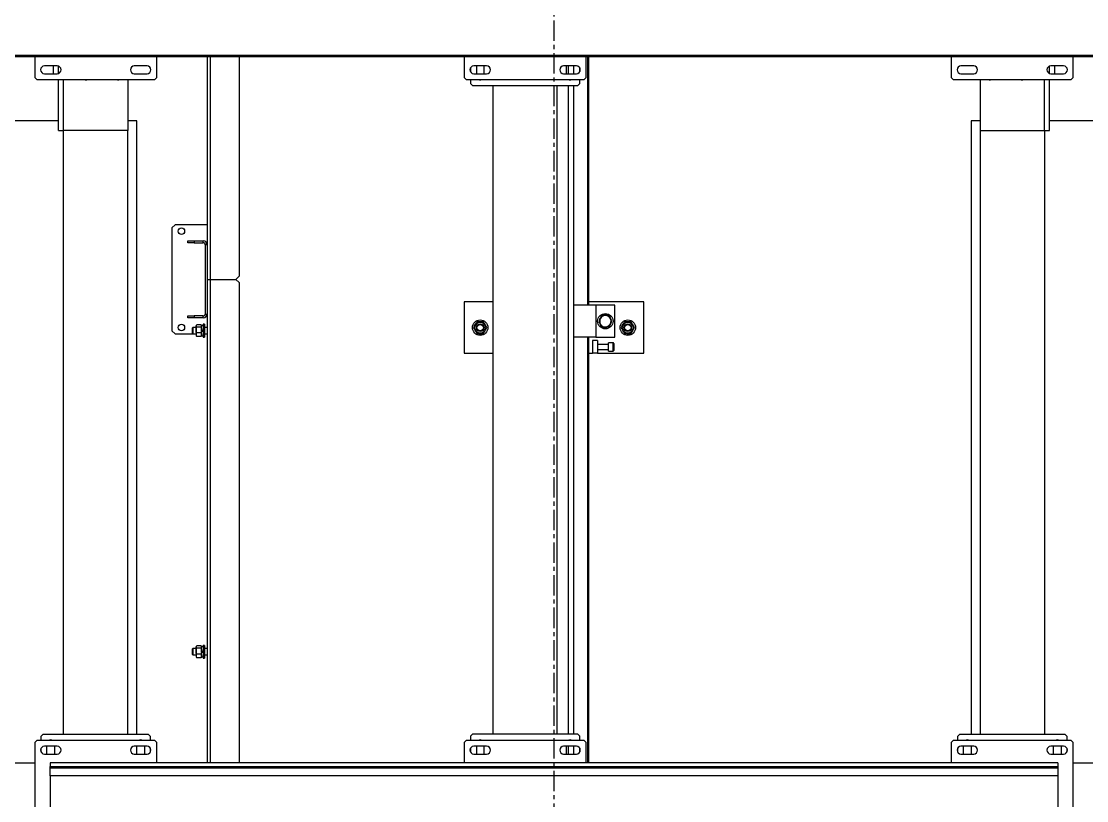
# Model space of a CAD drawing. Header units: millimetres. Extents: x 6622 to 532820, y 3370 to 359312.
# Drawn here: x 458470 to 460130, y 300081 to 301295 of the extents above; entities that cross this region are included whole.
import ezdxf

# ---------------------------------------------------------------- set-up
doc = ezdxf.new("R2010")
doc.units = ezdxf.units.MM
doc.linetypes.add('CENTER', pattern=[50.8, 31.75, -6.35, 6.35, -6.35])

# ---------------------------------------------------------------- blocks, each defined once
blk = doc.blocks.new('A$C6F3A12F4')
at = {"color": 2, "linetype": 'Continuous', "lineweight": 25}
for p, q in [((13485.2, 3700), (13485.2, 2622.1)), ((14485.2, 2659), (14485.2, 3700)), ((13383.1, 225), (13383.1, 3475)), ((13385.7, 3475), (13385.7, 225)), ((13417.7, 2659), (13385.7, 2659)), ((13420.7, 2656), (13417.7, 2659)), ((13420.7, 2472), (13420.7, 2656)), ((14453.2, 2659), (14450.2, 2656)), ((14450.2, 2656), (14450.2, 2472)), ((14617.2, 2659), (14453.2, 2659)), ((13399.7, 2644), (13399.7, 2624)), ((13411.7, 2624), (13411.7, 2644)), ((14443.2, 2649.1), (14440.2, 2646.1)), ((14440.2, 2482.1), (14440.2, 2646.1)), ((14443.2, 2649.1), (14450.2, 2649.1)), ((14459.2, 2644), (14459.2, 2624)), ((14459.2, 2640.1), (14471.2, 2640.1)), ((14462, 2649.1), (14468.4, 2649.1)), ((14471.2, 2624), (14471.2, 2644)), ((13399.7, 2630.1), (13411.7, 2630.1)), ((14471.2, 2628.1), (14459.2, 2628.1)), ((14485.2, 2635), (14490.6, 2635)), ((14485.2, 2635), (14485.2, 1065)), ((14490.6, 1065), (14490.6, 2635)), ((14490.6, 2635), (14493.2, 2635)), ((14493.2, 2635), (14493.2, 1065)), ((14493.2, 2635), (14505.2, 2635)), ((14505.2, 2635), (14505.2, 1065)), ((14505.2, 2635), (14582.6, 2635)), ((13411.4, 2622.1), (13400, 2622.1)), ((13500.2, 2622.1), (13420.7, 2622.1)), ((13500.2, 2614.1), (13420.7, 2614.1)), ((13500.2, 2614.1), (13500.2, 2622.1)), ((13500.2, 2514.1), (13500.2, 2614.1)), ((13500.2, 2614.1), (14440.2, 2614.1)), ((13420.7, 2514.1), (13500.2, 2514.1)), ((13485.2, 2514.1), (13485.2, 2500)), ((13500.2, 2514.1), (14440.2, 2514.1)), ((13399.7, 2504), (13399.7, 2484)), ((13411.7, 2484), (13411.7, 2504)), ((13485.2, 2500), (14440.2, 2500)), ((14459.2, 2504), (14459.2, 2484)), ((14459.2, 2500.1), (14471.2, 2500.1)), ((14459.2, 2500), (14471.2, 2500)), ((14471.2, 2484), (14471.2, 2504)), ((14440.2, 2482.1), (14443.2, 2479.1)), ((14450.2, 2479.1), (14443.2, 2479.1)), ((14471.2, 2488.1), (14459.2, 2488.1)), ((14468.7, 2479.1), (14461.7, 2479.1)), ((13385.7, 2469), (13417.7, 2469)), ((13417.7, 2469), (13420.7, 2472)), ((14450.2, 2472), (14453.2, 2469)), ((14453.2, 2469), (14485.2, 2469)), ((13767.2, 1990), (13767.2, 1904)), ((13847.2, 1990), (13767.2, 1990)), ((13847.2, 1918), (13847.2, 1990)), ((13816.8, 1965), (13816.2, 1965)), ((13816.6, 1963.2), (13816.2, 1963.2)), ((13816.3, 1962.2), (13816.6, 1963.2)), ((13822.2, 1945), (13772.2, 1945)), ((13772.2, 1945), (13772.2, 1915)), ((13822.2, 1915), (13822.2, 1945)), ((13831.7, 1943), (13842.7, 1943)), ((13792.2, 1937.3), (13788, 1934.4)), ((13796.4, 1940.2), (13792.2, 1937.3)), ((13801, 1938), (13796.4, 1940.2)), ((13805.6, 1935.8), (13801, 1938)), ((13806.7, 1930), (13806.1, 1930)), ((13806.6, 1928.2), (13806.2, 1928.2)), ((13806.4, 1927.4), (13806.6, 1928.2)), ((13830.7, 1942), (13830.7, 1935)), ((13843.7, 1942), (13830.7, 1942)), ((13843.7, 1935), (13830.7, 1935)), ((13833.2, 1935), (13833.2, 1918)), ((13841.2, 1918), (13841.2, 1935)), ((13843.7, 1935), (13843.7, 1942)), ((13772.2, 1915), (13822.2, 1915)), ((13772.2, 1915), (13772.2, 1880.2)), ((13788.8, 1924.2), (13793.4, 1922)), ((13793.4, 1922), (13798, 1919.8)), ((13798, 1919.8), (13802.2, 1922.7)), ((13802.2, 1922.7), (13806.4, 1925.6)), ((13822.2, 1915), (13822.2, 1880.2)), ((13827.2, 1918), (13847.2, 1918)), ((13827.2, 1918), (13827.2, 1910)), ((13827.2, 1910), (13847.2, 1910)), ((13847.2, 1918), (13847.2, 1910)), ((13847.2, 1904), (13847.2, 1910)), ((13385.7, 1904), (13772.2, 1904)), ((13772.2, 1902.7), (13385.7, 1902.7)), ((13417.7, 1900), (13385.7, 1900)), ((13420.7, 1897), (13417.7, 1900)), ((13420.7, 1713), (13420.7, 1897)), ((13822.2, 1904), (14485.2, 1904)), ((14485.2, 1902.7), (13822.2, 1902.7)), ((14453.2, 1900), (14450.2, 1897)), ((14450.2, 1897), (14450.2, 1713)), ((14485.2, 1900), (14453.2, 1900)), ((13399.7, 1885), (13399.7, 1865)), ((13411.7, 1881), (13399.7, 1881)), ((13399.7, 1880.2), (13411.7, 1880.2)), ((13409, 1890), (13402.4, 1890)), ((13411.7, 1865), (13411.7, 1885)), ((13427.2, 1890), (13420.7, 1890)), ((13430.2, 1887), (13427.2, 1890)), ((13430.2, 1723), (13430.2, 1887)), ((13430.2, 1880.2), (14440.2, 1880.2)), ((14443.2, 1890), (14440.2, 1887)), ((14440.2, 1887), (14440.2, 1723)), ((14450.2, 1890), (14443.2, 1890)), ((14459.2, 1885), (14459.2, 1865)), ((14471.2, 1881), (14459.2, 1881)), ((14459.2, 1880.2), (14471.2, 1880.2)), ((14468.5, 1890), (14461.9, 1890)), ((14471.2, 1865), (14471.2, 1885)), ((13411.7, 1872.8), (13399.7, 1872.8)), ((13399.7, 1869), (13411.7, 1869)), ((13420.8, 1872.8), (13420.7, 1872.8)), ((14440.2, 1872.8), (13430.2, 1872.8)), ((14450.2, 1872.8), (14449.6, 1872.8)), ((14471.2, 1872.8), (14459.2, 1872.8)), ((14459.2, 1869), (14471.2, 1869)), ((14440.2, 1855), (13430.2, 1855)), ((13399.7, 1745), (13399.7, 1725)), ((13411.7, 1725), (13411.7, 1745)), ((14440.2, 1755), (13430.2, 1755)), ((13767.2, 1755), (13767.2, 1710)), ((13847.2, 1710), (13847.2, 1755)), ((14459.2, 1745), (14459.2, 1725)), ((14471.2, 1725), (14471.2, 1745)), ((13411.7, 1741), (13399.7, 1741)), ((13399.7, 1729), (13411.7, 1729)), ((13816.8, 1735), (13816.2, 1735)), ((13816.6, 1733.2), (13816.2, 1733.2)), ((13816.3, 1732.2), (13816.6, 1733.2)), ((14471.2, 1741), (14459.2, 1741)), ((14459.2, 1729), (14471.2, 1729)), ((13385.7, 1710), (13417.7, 1710)), ((13402.4, 1720), (13409, 1720)), ((13417.7, 1710), (13420.7, 1713)), ((13420.7, 1720), (13427.2, 1720)), ((13427.2, 1720), (13430.2, 1723)), ((13767.2, 1710), (13847.2, 1710)), ((14440.2, 1723), (14443.2, 1720)), ((14443.2, 1720), (14450.2, 1720)), ((14450.2, 1713), (14453.2, 1710)), ((14453.2, 1710), (14485.2, 1710)), ((14461.9, 1720), (14468.5, 1720)), ((13385.7, 1359.5), (13727, 1359.5)), ((13732, 1354.5), (13727, 1359.5)), ((13737, 1359.5), (13732, 1354.5)), ((13732, 1314.5), (13732, 1354.5)), ((13737, 1359.5), (14485.2, 1359.5)), ((13385.7, 1314.5), (14485.2, 1314.5)), ((13732, 1309.5), (13732, 1314.5)), ((13385.7, 1309.5), (13678, 1309.5)), ((13647, 1309.5), (13647, 1259.5)), ((13675, 1303.5), (13672, 1303.5)), ((13672, 1289.5), (13672, 1303.5)), ((13675, 1289.5), (13675, 1303.5)), ((13678, 1309.5), (13678, 1306.5)), ((13678, 1309.5), (13786, 1309.5)), ((13678, 1306.5), (13786, 1306.5)), ((13786, 1309.5), (14485.2, 1309.5)), ((13786, 1306.5), (13786, 1309.5)), ((13792, 1303.5), (13789, 1303.5)), ((13789, 1303.5), (13789, 1289.5)), ((13792, 1303.5), (13792, 1289.5)), ((13802, 1305.5), (13802, 1303.5)), ((13802, 1305.5), (13822, 1305.5)), ((13802, 1303.5), (13822, 1303.5)), ((13802.8, 1300), (13802.8, 1293.4)), ((13804.4, 1300.9), (13803.3, 1300.3)), ((13803.9, 1303.5), (13803.9, 1300.9)), ((13812, 1300.9), (13803.9, 1300.9)), ((13806.4, 1300), (13806.4, 1293.4)), ((13807, 1309.5), (13807, 1305.5)), ((13812, 1300.9), (13813.5, 1300.9)), ((13820, 1300.9), (13813.5, 1300.9)), ((13815.5, 1300), (13815.5, 1293.4)), ((13817, 1305.5), (13817, 1309.5)), ((13820.7, 1300.3), (13819.6, 1300.9)), ((13820, 1300.9), (13820, 1303.5)), ((13821.2, 1300), (13821.2, 1293.4)), ((13822, 1303.5), (13822, 1305.5)), ((14302, 1305.5), (14302, 1303.5)), ((14302, 1305.5), (14322, 1305.5)), ((14302, 1303.5), (14322, 1303.5)), ((14302.8, 1300), (14302.8, 1293.4)), ((14304.4, 1300.9), (14303.3, 1300.3)), ((14303.9, 1303.5), (14303.9, 1300.9)), ((14312, 1300.9), (14303.9, 1300.9)), ((14306.4, 1300), (14306.4, 1293.4)), ((14307, 1309.5), (14307, 1305.5)), ((14312, 1300.9), (14313.5, 1300.9)), ((14320, 1300.9), (14313.5, 1300.9)), ((14315.5, 1300), (14315.5, 1293.4)), ((14317, 1305.5), (14317, 1309.5)), ((14320.7, 1300.3), (14319.6, 1300.9)), ((14320, 1300.9), (14320, 1303.5)), ((14321.2, 1300), (14321.2, 1293.4)), ((14322, 1303.5), (14322, 1305.5)), ((13672, 1289.5), (13675, 1289.5)), ((13672, 1279.5), (13672, 1289.5)), ((13675, 1279.5), (13672, 1279.5)), ((13675, 1289.5), (13675, 1279.5)), ((13789, 1289.5), (13792, 1289.5)), ((13789, 1279.5), (13789, 1289.5)), ((13792, 1279.5), (13789, 1279.5)), ((13792, 1289.5), (13792, 1279.5)), ((13803.3, 1293.1), (13804.4, 1292.5)), ((13814.9, 1292.5), (13804.4, 1292.5)), ((13807, 1292.5), (13807, 1287)), ((13807, 1287), (13807.5, 1286.5)), ((13807, 1287), (13817, 1287)), ((13816.5, 1286.5), (13807.5, 1286.5)), ((13814.9, 1292.5), (13819.6, 1292.5)), ((13816.5, 1286.5), (13817, 1287)), ((13817, 1287), (13817, 1292.5)), ((13817, 1259.5), (13817, 1287)), ((13819.6, 1292.5), (13820.7, 1293.1)), ((14303.3, 1293.1), (14304.4, 1292.5)), ((14314.9, 1292.5), (14304.4, 1292.5)), ((14307, 1292.5), (14307, 1287)), ((14307, 1287), (14307.5, 1286.5)), ((14307, 1287), (14317, 1287)), ((14316.5, 1286.5), (14307.5, 1286.5)), ((14314.9, 1292.5), (14319.6, 1292.5)), ((14316.5, 1286.5), (14317, 1287)), ((14317, 1287), (14317, 1292.5)), ((14319.6, 1292.5), (14320.7, 1293.1)), ((13647, 1259.5), (13652, 1254.5)), ((13652, 1254.5), (13812, 1254.5)), ((13812, 1254.5), (13817, 1259.5)), ((13417.7, 1231), (13385.7, 1231)), ((13420.7, 1228), (13417.7, 1231)), ((14453.2, 1231), (14450.2, 1228)), ((14485.2, 1231), (14453.2, 1231)), ((13399.7, 1216), (13399.7, 1196)), ((13411.7, 1196), (13411.7, 1216)), ((13420.7, 1044), (13420.7, 1228)), ((14443.2, 1220.9), (14440.2, 1217.9)), ((14440.2, 1053.9), (14440.2, 1217.9)), ((14443.2, 1220.9), (14450.2, 1220.9)), ((14450.2, 1228), (14450.2, 1044)), ((14459.2, 1216), (14459.2, 1196)), ((14459.2, 1211.9), (14471.2, 1211.9)), ((14461.7, 1220.9), (14468.7, 1220.9)), ((14471.2, 1196), (14471.2, 1216)), ((13485.2, 1200), (13485.2, 1185.9)), ((14440.2, 1200), (13485.2, 1200)), ((14471.2, 1200), (14459.2, 1200)), ((14471.2, 1199.9), (14459.2, 1199.9)), ((13420.7, 1185.9), (13500.2, 1185.9)), ((13500.2, 1185.9), (13500.2, 1085.9)), ((14440.2, 1185.9), (13500.2, 1185.9)), ((13500.2, 1085.9), (13420.7, 1085.9)), ((13500.2, 1077.9), (13500.2, 1085.9)), ((14440.2, 1085.9), (13500.2, 1085.9)), ((13399.7, 1076), (13399.7, 1056)), ((13411.7, 1069.9), (13399.7, 1069.9)), ((13411.4, 1077.9), (13400, 1077.9)), ((13411.7, 1056), (13411.7, 1076)), ((13500.2, 1077.9), (13420.7, 1077.9)), ((13485.2, 1077.9), (13485.2, 0)), ((14459.2, 1076), (14459.2, 1056)), ((14459.2, 1071.9), (14471.2, 1071.9)), ((14471.2, 1056), (14471.2, 1076)), ((14485.2, 1065), (14490.6, 1065)), ((14493.2, 1065), (14490.6, 1065)), ((14505.2, 1065), (14493.2, 1065)), ((14505.2, 1065), (14582.6, 1065)), ((14440.2, 1053.9), (14443.2, 1050.9)), ((14450.2, 1050.9), (14443.2, 1050.9)), ((14471.2, 1059.9), (14459.2, 1059.9)), ((14468.4, 1050.9), (14462, 1050.9)), ((13385.7, 1041), (13417.7, 1041)), ((13417.7, 1041), (13420.7, 1044)), ((14450.2, 1044), (14453.2, 1041)), ((14453.2, 1041), (14617.2, 1041)), ((14485.2, 0), (14485.2, 1041))]:
    blk.add_line(p, q, dxfattribs=at)
at = {"color": 2, "linetype": 'Continuous', "lineweight": 25, "flags": 128}
for points in [[(13816.8, 1965), (13816.6, 1966.9), (13816.3, 1967.9)], [(13816.8, 1735), (13816.6, 1736.9), (13816.3, 1737.9)], [(13812, 1300.9), (13811.5, 1301.8), (13811, 1302.6), (13810.5, 1303.5)], [(13812, 1303.5), (13812.5, 1302.6), (13813, 1301.8), (13813.5, 1300.9)], [(14312, 1300.9), (14311.5, 1301.8), (14311, 1302.6), (14310.5, 1303.5)], [(14312, 1303.5), (14312.5, 1302.6), (14313, 1301.8), (14313.5, 1300.9)]]:
    blk.add_lwpolyline(points, dxfattribs=at)
at = {"color": 2, "linetype": 'Continuous', "lineweight": 25}
for centre, radius in [((13807.2, 1965), 12), ((13807.2, 1965), 8.62), ((13807.2, 1965), 6), ((13807.2, 1965), 5), ((13797.2, 1930), 12), ((13807.2, 1735), 12), ((13807.2, 1735), 8.62), ((13807.2, 1735), 6), ((13807.2, 1735), 5), ((13657, 1269.5), 5), ((13807, 1269.5), 5)]:
    blk.add_circle(centre, radius, dxfattribs=at)
for centre, radius, start, end in [((13405.7, 2644), 6, 0, 180), ((14465.2, 2644), 6, 0, 180), ((13405.7, 2624), 6, 180, 0), ((14455.2, 2634.1), 6, 146.4427, 213.5573), ((14465.2, 2624), 6, 180, 0), ((13415.2, 2579.1), 6, 336.4435, 23.5565), ((13415.2, 2529.1), 6, 336.4435, 23.5565), ((13405.7, 2504), 6, 0, 180), ((14465.2, 2504), 6, 0, 180), ((14455.2, 2494.1), 6, 146.4427, 213.5573), ((13405.7, 2484), 6, 180, 0), ((14465.2, 2484), 6, 180, 0), ((13807.2, 1965), 9.55, 349.1982, 0), ((13807.2, 1965), 9.55, 221.2996, 256.7088), ((13831.7, 1942), 1, 90, 180), ((13842.7, 1942), 1, 0, 90), ((13797.2, 1930), 9.55, 165.3637, 203.9741), ((13797.2, 1930), 8.87, 124.3653, 184.3653), ((13797.2, 1930), 8.87, 184.3653, 244.3653), ((13797.2, 1930), 9.55, 104.5207, 143.3519), ((13797.2, 1930), 8.87, 64.3653, 124.3653), ((13797.2, 1930), 9.55, 42.9611, 84.8708), ((13797.2, 1930), 8.87, 4.3653, 64.3653), ((13797.2, 1930), 8.86, 304.3653, 4.3653), ((13797.2, 1930), 9.55, 0, 24.9691), ((13797.2, 1930), 9.55, 349.1982, 0), ((13797.2, 1930), 9.55, 224.4516, 265.4367), ((13797.2, 1930), 8.86, 244.3653, 304.3653), ((13797.2, 1930), 9.55, 283.449, 324.061), ((13405.7, 1885), 6, 0, 180), ((13415.2, 1875), 6, 336.4435, 23.5565), ((14455.2, 1875), 6, 146.4427, 213.5573), ((14465.2, 1885), 6, 0, 180), ((13405.7, 1865), 6, 180, 0), ((14465.2, 1865), 6, 180, 0), ((13405.7, 1745), 6, 0, 180), ((14465.2, 1745), 6, 0, 180), ((13415.2, 1735), 6, 336.4435, 23.5565), ((13807.2, 1735), 9.55, 221.2996, 256.7088), ((13807.2, 1735), 9.55, 349.1982, 0), ((14455.2, 1735), 6, 146.4427, 213.5573), ((13405.7, 1725), 6, 180, 0), ((14465.2, 1725), 6, 180, 0), ((13678, 1303.5), 6, 90, 180), ((13678, 1303.5), 3, 90, 180), ((13786, 1303.5), 6, 0, 90), ((13786, 1303.5), 3, 0, 90), ((13405.7, 1216), 6, 0, 180), ((14465.2, 1216), 6, 0, 180), ((13405.7, 1196), 6, 180, 0), ((14455.2, 1205.9), 6, 146.4427, 213.5573), ((14465.2, 1196), 6, 180, 0), ((13415.2, 1170.9), 6, 336.4435, 23.5565), ((13415.2, 1120.9), 6, 336.4435, 23.5565), ((13405.7, 1076), 6, 0, 180), ((14465.2, 1076), 6, 0, 180), ((14455.2, 1065.9), 6, 146.4427, 213.5573), ((13405.7, 1056), 6, 180, 0), ((14465.2, 1056), 6, 180, 0)]:
    blk.add_arc(centre, radius, start, end, dxfattribs=at)
for points, knots in [([(13807.2, 1975.4), (13806.4, 1974.9), (13804.8, 1974), (13802.5, 1972.7), (13800.3, 1971.4), (13798.9, 1970.6), (13798.2, 1970.2)], [0, 0, 0, 0, 0.264634, 0.534945, 0.765345, 1, 1, 1, 1]), ([(13798.2, 1970.2), (13798.2, 1969.8), (13798.2, 1968.5), (13798.2, 1966.2), (13798.2, 1963.2), (13798.2, 1961.1), (13798.2, 1959.8)], [0, 0, 0, 0, 0.131003, 0.38054, 0.636178, 1, 1, 1, 1]), ([(13798.2, 1959.8), (13799, 1959.4), (13800.6, 1958.4), (13802.9, 1957.1), (13805.1, 1955.8), (13806.5, 1955), (13807.2, 1954.6)], [0, 0, 0, 0, 0.264557, 0.534946, 0.765345, 1, 1, 1, 1]), ([(13816.2, 1970.2), (13815.4, 1970.6), (13813.8, 1971.6), (13811.5, 1972.9), (13809.3, 1974.2), (13807.9, 1975), (13807.2, 1975.4)], [0, 0, 0, 0, 0.264634, 0.534945, 0.765345, 1, 1, 1, 1]), ([(13807.2, 1954.6), (13808, 1955.1), (13809.6, 1956), (13811.9, 1957.3), (13814.1, 1958.6), (13815.5, 1959.4), (13816.2, 1959.8)], [0, 0, 0, 0, 0.264557, 0.534946, 0.765345, 1, 1, 1, 1]), ([(13816.2, 1959.8), (13816.2, 1961.1), (13816.2, 1963.2), (13816.2, 1966.2), (13816.2, 1968.4), (13816.2, 1969.8), (13816.2, 1970.2)], [0, 0, 0, 0, 0.363821, 0.613049, 0.868997, 1, 1, 1, 1]), ([(13788, 1934.4), (13788, 1934), (13788.1, 1932.3), (13788.3, 1930.6), (13788.4, 1929.3)], [0, 0, 0, 0, 0.2530598, 1, 1, 1, 1]), ([(13788.4, 1929.3), (13788.5, 1927.7), (13788.6, 1925.9), (13788.7, 1924.3), (13788.8, 1924.2)], [0, 0, 0, 0, 0.973005, 1, 1, 1, 1]), ([(13806, 1930.7), (13805.9, 1932), (13805.8, 1933.7), (13805.7, 1935.4), (13805.6, 1935.8)], [0, 0, 0, 0, 0.746928, 1, 1, 1, 1]), ([(13806.4, 1925.6), (13806.4, 1925.6), (13806.3, 1927.3), (13806.2, 1929), (13806, 1930.7)], [0, 0, 0, 0, 0.026997, 1, 1, 1, 1]), ([(13807.2, 1745.4), (13806.4, 1744.9), (13804.8, 1744), (13802.5, 1742.7), (13800.3, 1741.4), (13798.9, 1740.6), (13798.2, 1740.2)], [0, 0, 0, 0, 0.264634, 0.534945, 0.765345, 1, 1, 1, 1]), ([(13816.2, 1740.2), (13815.4, 1740.6), (13813.8, 1741.6), (13811.5, 1742.9), (13809.3, 1744.2), (13807.9, 1745), (13807.2, 1745.4)], [0, 0, 0, 0, 0.264634, 0.534945, 0.765345, 1, 1, 1, 1]), ([(13798.2, 1740.2), (13798.2, 1739.8), (13798.2, 1738.5), (13798.2, 1736.2), (13798.2, 1733.2), (13798.2, 1731.1), (13798.2, 1729.8)], [0, 0, 0, 0, 0.1310035, 0.3805405, 0.636178, 1, 1, 1, 1]), ([(13798.2, 1729.8), (13799, 1729.4), (13800.6, 1728.4), (13802.9, 1727.1), (13805.1, 1725.8), (13806.5, 1725), (13807.2, 1724.6)], [0, 0, 0, 0, 0.2645573, 0.5349461, 0.7653454, 1, 1, 1, 1]), ([(13807.2, 1724.6), (13808, 1725.1), (13809.6, 1726), (13811.9, 1727.3), (13814.1, 1728.6), (13815.5, 1729.4), (13816.2, 1729.8)], [0, 0, 0, 0, 0.264557, 0.534946, 0.765345, 1, 1, 1, 1]), ([(13816.2, 1729.8), (13816.2, 1731.1), (13816.2, 1733.2), (13816.2, 1736.2), (13816.2, 1738.4), (13816.2, 1739.8), (13816.2, 1740.2)], [0, 0, 0, 0, 0.363821, 0.613048, 0.868997, 1, 1, 1, 1]), ([(13802.8, 1300), (13803.3, 1300.2), (13804, 1300.7), (13805, 1300.7), (13805.8, 1300.4), (13806.2, 1300.1), (13806.4, 1300)], [0, 0, 0, 0, 0.363588, 0.612802, 0.868735, 1, 1, 1, 1]), ([(13806.4, 1300), (13807.2, 1300.2), (13808.8, 1300.6), (13811.2, 1300.7), (13813.4, 1300.5), (13814.8, 1300.2), (13815.5, 1300)], [0, 0, 0, 0, 0.264595, 0.534955, 0.765295, 1, 1, 1, 1]), ([(13815.5, 1300), (13816, 1300.2), (13817, 1300.6), (13818.5, 1300.7), (13819.9, 1300.5), (13820.7, 1300.2), (13821.2, 1300)], [0, 0, 0, 0, 0.264602, 0.534923, 0.765382, 1, 1, 1, 1]), ([(13821.2, 1300), (13821, 1300.1), (13820.8, 1300.2), (13820.7, 1300.3), (13820.7, 1300.3)], [0, 0, 0, 0, 0.908521, 1, 1, 1, 1]), ([(14302.8, 1300), (14303.3, 1300.2), (14304, 1300.7), (14305, 1300.7), (14305.8, 1300.4), (14306.2, 1300.1), (14306.4, 1300)], [0, 0, 0, 0, 0.363588, 0.612802, 0.868735, 1, 1, 1, 1]), ([(14306.4, 1300), (14307.2, 1300.2), (14308.8, 1300.6), (14311.2, 1300.7), (14313.4, 1300.5), (14314.8, 1300.2), (14315.5, 1300)], [0, 0, 0, 0, 0.264595, 0.534955, 0.765295, 1, 1, 1, 1]), ([(14315.5, 1300), (14316, 1300.2), (14317, 1300.6), (14318.5, 1300.7), (14319.9, 1300.5), (14320.7, 1300.2), (14321.2, 1300)], [0, 0, 0, 0, 0.264602, 0.534923, 0.765382, 1, 1, 1, 1]), ([(14321.2, 1300), (14321, 1300.1), (14320.8, 1300.2), (14320.7, 1300.3), (14320.7, 1300.3)], [0, 0, 0, 0, 0.908521, 1, 1, 1, 1]), ([(13806.4, 1293.4), (13806.2, 1293.3), (13805.8, 1293), (13805, 1292.7), (13804, 1292.7), (13803.3, 1293.2), (13802.8, 1293.4)], [0, 0, 0, 0, 0.131264, 0.380789, 0.636411, 1, 1, 1, 1]), ([(13815.5, 1293.4), (13814.7, 1293.2), (13813.1, 1292.8), (13810.7, 1292.7), (13808.5, 1292.9), (13807.1, 1293.2), (13806.4, 1293.4)], [0, 0, 0, 0, 0.264595, 0.534955, 0.765296, 1, 1, 1, 1]), ([(13821.2, 1293.4), (13820.7, 1293.2), (13819.7, 1292.8), (13818.2, 1292.7), (13816.8, 1292.9), (13816, 1293.2), (13815.5, 1293.4)], [0, 0, 0, 0, 0.264602, 0.534923, 0.765382, 1, 1, 1, 1]), ([(13820.7, 1293.1), (13820.7, 1293.1), (13820.8, 1293.2), (13821, 1293.3), (13821.2, 1293.4)], [0, 0, 0, 0, 0.091438, 1, 1, 1, 1]), ([(14306.4, 1293.4), (14306.2, 1293.3), (14305.8, 1293), (14305, 1292.7), (14304, 1292.7), (14303.3, 1293.2), (14302.8, 1293.4)], [0, 0, 0, 0, 0.131264, 0.380789, 0.636411, 1, 1, 1, 1]), ([(14315.5, 1293.4), (14314.7, 1293.2), (14313.1, 1292.8), (14310.7, 1292.7), (14308.5, 1292.9), (14307.1, 1293.2), (14306.4, 1293.4)], [0, 0, 0, 0, 0.264595, 0.534955, 0.765296, 1, 1, 1, 1]), ([(14321.2, 1293.4), (14320.7, 1293.2), (14319.7, 1292.8), (14318.2, 1292.7), (14316.8, 1292.9), (14316, 1293.2), (14315.5, 1293.4)], [0, 0, 0, 0, 0.264602, 0.534923, 0.765382, 1, 1, 1, 1]), ([(14320.7, 1293.1), (14320.7, 1293.1), (14320.8, 1293.2), (14321, 1293.3), (14321.2, 1293.4)], [0, 0, 0, 0, 0.091438, 1, 1, 1, 1])]:
    blk.add_open_spline(points, degree=3, knots=knots, dxfattribs=at)

msp = doc.modelspace()

# ---------------------------------------------------------------- linework, layer by layer
at = {"color": 1, "linetype": 'CENTER'}
msp.add_line((459300, 268650.975), (459300, 314810.514), dxfattribs=at)

# ---------------------------------------------------------------- block references
at = {"color": 0, "rotation": 270}
msp.add_blockref('A$C6F3A12F4', (457450, 314625.198), dxfattribs=at)

doc.saveas('drawing.dxf')
